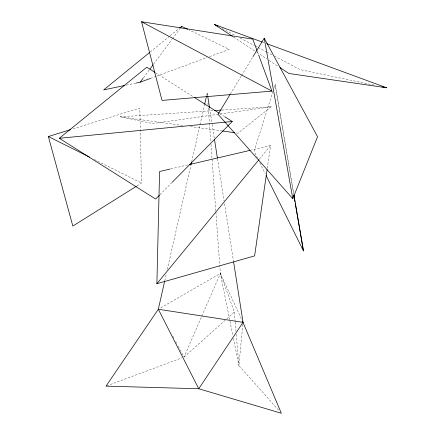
<?xml version="1.0" encoding="UTF-8"?>
<svg xmlns="http://www.w3.org/2000/svg" width="435" height="435" viewBox="0 0 435 435"><rect width="100%" height="100%" fill="white"/><g stroke="black" fill="none" stroke-linecap="round" stroke-linejoin="round"><path stroke-width="0.33" stroke-dasharray="2.17 1.63" d="M242.844 324.374L238.902 365.569L279.531 411.222M267.275 168.296L270.565 145.562L251.408 150.042M164.762 280.803L166.257 274.186M167.301 269.559L190.932 165.044M191.683 161.738L204.542 104.851M206.636 95.586L207.234 92.943L207.653 95.624M272.914 91.366L254.111 151.304L257.417 157.987M274.126 87.5L275.137 84.276L293.679 193.357M178.263 346.32L184.054 357.086L201.525 316.816M201.791 316.196L220.338 273.446L219.751 265.334M230.3 94.129L241.142 76.239M241.496 75.663L252.686 57.192M143.43 77.854L149.069 70.263M153.501 64.298L172.026 39.367M172.429 38.824L179.677 29.069M259.369 159.167L270.565 145.562M159.917 194.722L171.814 182.678M184.054 357.086L226.309 319.241M226.809 318.79L234.356 312.031L220.338 273.446L159.498 308.573M150.271 51.955L169.65 36.17M170.172 35.741L179.073 28.492M221.845 110.071L271.19 106.776L237.983 133.159L235.971 132.876M136.943 185.946L141.522 183.086L139.809 108.038L71.715 129.26M106.651 385.894L182.151 357.793M150.379 78.436L156.1 76.321M156.73 76.087L206.935 57.55M209.474 56.615L229.174 49.34L188.997 29.895M170.808 168.894L187.985 164.876M126.259 85.14L136.226 83.031M271.19 106.776L152.571 123.535L120.441 116.852L213.052 110.659M120.441 116.852L183.581 125.612M190.296 126.541L221.866 130.919M374.084 85.151L300.123 69.627L274.953 56.36M262.903 42.287L264.181 42.76M94.341 159.509L141.522 183.086M222.225 28.574L234.808 35.202M240.202 38.046L254.584 45.626M255.182 45.941L257.58 47.203M258.178 47.518L265.964 51.624M266.568 51.939L272.555 55.098M155.371 72.672L193.238 96.717M219.631 113.481L224.221 116.395M233.628 37.095L256.21 51.955M256.77 52.325L266.932 59.008M269.189 60.498L277.655 66.066M172.798 336.157L173.761 337.951M175.691 341.535L176.98 343.927M259.825 162.842L265.241 173.777M241.333 318.681L220.338 273.446L229.821 320.503M257.243 51.167L258.406 54.337M229.957 321.166L232.894 335.744M233.426 338.397L238.902 365.569L236.232 334.113M293.592 193.776L275.137 84.276M209.643 108.369L212.052 123.796M212.155 124.47L214.248 137.884M217.495 158.677L224.09 200.937M224.509 203.624L233.513 261.31M234.356 312.031L235.156 321.4M235.21 322.069L236.004 331.437M207.234 92.943L207.43 95.646M207.974 103.084L208.12 105.112M208.316 107.815L209.393 122.686M209.442 123.366L210.768 141.614M210.964 144.322L215.825 211.247M215.874 211.927L219.702 264.654"/><path stroke-width="0.65" d="M267.085 169.634L254.611 255.894L156.883 283.707L159.58 171.52L170.15 169.046M164.609 281.467L158.329 309.247L106.015 386.128L198.751 388.754L281.336 413.25L242.469 321.128M191.085 164.381L191.53 162.396M204.695 104.188L206.489 96.249M229.952 94.705L218.06 114.323L292.793 198.708L317.534 136.715L264.224 38.149L253.034 56.615M243.04 322.351L198.751 388.754L158.329 309.247L243.04 322.351L233.617 261.979M136.226 83.031L140.211 82.188L143.028 78.392M149.879 69.181L153.098 64.842M180.481 27.981L181.694 26.356L187.779 29.303M156.883 283.707L258.939 159.689M159.438 195.201L155.632 199.056L59.285 138.292L146.769 67.207L154.8 72.308M172.287 182.194L232.252 121.495L224.792 116.759M149.749 52.379L103.666 89.92L124.927 85.423M179.595 28.063L181.694 26.356M136.373 186.305L72.835 226.059L48.367 136.536L70.416 129.663M140.211 82.188L150.379 78.436M189.307 164.566L250.087 150.352M59.285 138.292L232.252 121.495M258.64 54.973L271.929 91.105L162.021 100.409L141.549 21.75L252.811 39.123L257.009 50.531M214.406 110.572L221.165 110.12M222.535 131.011L234.628 132.691M266.731 43.696L386.633 87.783L288.949 73.493L279.917 67.55M382.012 86.815L386.633 87.783M232.497 36.355L214.433 24.469L262.267 42.054M48.367 136.536L89.501 157.089M214.433 24.469L217.429 26.046M141.549 21.75L271.929 91.105M194.385 97.451L219.055 113.116M266.144 175.599L303.461 250.908L293.908 194.695M264.224 38.149L292.793 198.708M293.821 195.103L294.968 201.748M295.196 203.08L303.461 250.908M207.756 96.298L209.54 107.701M214.46 139.227L217.391 158.008"/></g></svg>
